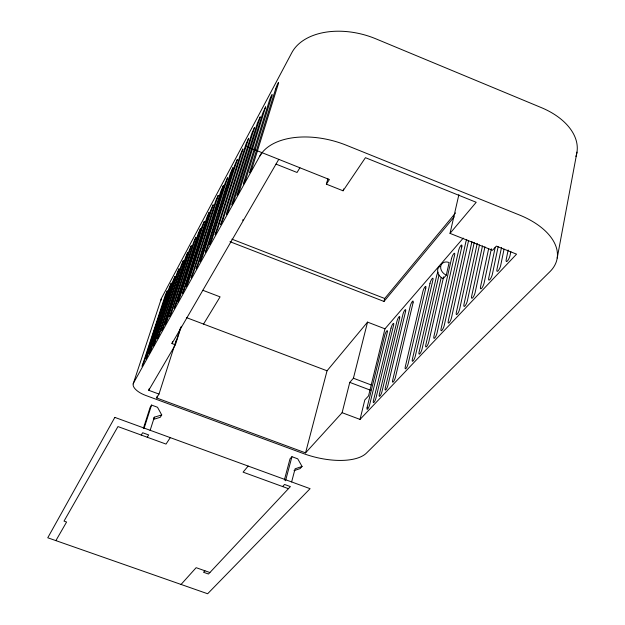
<?xml version="1.0" encoding="UTF-8"?>
<svg xmlns="http://www.w3.org/2000/svg" width="625" height="625" viewBox="0 0 625 625"><rect width="100%" height="100%" fill="white"/><g stroke="black" fill="none" stroke-linecap="round" stroke-linejoin="round"><path stroke-width="0.94" d="M557.203 258.062L576.977 152.109M508.18 249.969L506.227 259.438A4.453 1.211 -67.2 0 0 507.414 260.992A4.453 1.211 -67.2 0 0 510.07 255.352L510.844 251.555M504.07 249.102L500.711 265.305A4.391 1.18 -67.3 0 1 498.094 270.859A4.391 1.18 -67.3 0 1 496.969 269.289L501.516 247.438M495.164 247.523L488.734 278.039A4.336 1.156 -67.5 0 0 489.82 279.633A4.336 1.156 -67.5 0 0 492.391 274.148L498.141 246.719M491.375 248.758L484.125 282.938A4.281 1.133 -67.6 0 1 481.594 288.352A4.281 1.133 -67.6 0 1 480.547 286.742L488.609 248.891M482.5 245.891L471.656 296.203A4.227 1.102 -67.8 0 0 472.648 297.82A4.227 1.102 -67.8 0 0 475.141 292.492L484.953 246.773M477.258 243.359L463.969 304.367A4.18 1.086 -67.9 0 0 464.93 306A4.18 1.086 -67.9 0 0 467.391 300.734L479.477 244.969M474.227 242.492L459.672 308.938A4.133 1.062 -68 0 1 457.25 314.133A4.133 1.062 -68 0 1 456.336 312.492L471.938 241.539M468.609 240.422L451.523 317.602A4.078 1.039 -68.2 0 1 449.141 322.727A4.078 1.039 -68.2 0 1 448.266 321.07L465.781 242.25A3.984 0.969 -67.4 0 1 466.75 239.453M446.289 275.141L449.148 262.516A7.727 6.227 40.1 0 0 440.719 266.055C440.07 269.977 442.781 273.633 446.289 275.141L443.211 278.625C439.719 277.125 437.023 273.484 437.672 269.57A7.688 6.211 40.1 0 1 439.992 266.32M441.211 277.477L425.805 344.953A3.938 0.969 -68.5 0 0 426.57 346.641A3.938 0.969 -68.5 0 0 428.852 341.711L443.617 276.828M439.008 275.094L422.07 348.922A3.898 0.953 -68.6 0 1 419.812 353.797A3.898 0.953 -68.6 0 1 419.078 352.109L436.672 275.688A3.805 0.898 -67.9 0 1 438.031 272.148M157.234 396.109L156.641 397.969L305.555 452.875L342.117 412.703L360.023 419.414L516.562 254.156L496.359 246.102L492.531 250.297L450.023 233.375L458.883 194.672M360.023 419.414L364.805 399.953L368.555 395.906L384.969 328.82L463.234 238.117M229.969 241.688L383.992 301.445L384.719 298.492L455.555 212.93M342.117 412.703L349.773 382.375L353.422 378.234L367.547 322.109L384.969 328.82M305.555 452.875L327.047 370.789L367.547 322.109M291.633 481.914L295.094 468.797L302.062 466.469L297.727 458.828L291.938 456.703L290 458.875L284.344 480.094M285.531 480.766L291.938 456.703M327.883 178.773L326.367 184.156L343.062 190.797L343.578 188.922M156.641 397.969L158.992 394.078L176.094 340.57M176.625 339.906L180.469 327.875M158.992 394.078L148.742 390.289L175.375 344.82L181.289 326.305M150.094 430.5L154.344 417.195L161.727 414.945L157.508 407.266L151.547 405.07L150.102 407.461L143.312 428.617M144.148 428.133L151.547 405.07M175.375 344.82L171.969 343.547L172.562 341.695M148.742 390.289L149.344 388.445M133.188 383.914L161.18 299.086M176.023 341.633L176.344 340.742M175.344 343.297L175.68 342.5M261.75 152.562L133.539 382.992A17.109 7.5 17.8 0 0 145.727 395.445L303.25 453.5A51.484 22.672 14.6 0 0 366.516 453.031L549.914 271.68A67.781 38.336 10.6 0 0 519.391 214.984L346.25 145.203A68.344 40.117 15.6 0 0 262.93 151.641L259.766 156.133M55.883 540.617L66.594 522.023L64.016 521.117L117.945 426.57L166.008 444.078L170.297 437.641M171.969 343.547L278.766 159.352M203.547 324.078L220.086 296.867L202.867 290.297M299.906 167.781L297.047 172.477L276.008 164.109M141.242 435.055L142.664 432.742L148.68 434.938L147.234 437.242M153.375 418.766L154.344 417.195M161.727 414.945L160.242 417.305L153.805 419.273M326.367 184.156L329.383 179.531L246.914 146.648M343.062 190.797L365.438 157.688L476.203 202.281L450.023 233.375M383.992 301.445L454.211 216.852M248.148 466.062L243.086 472.156L288.445 488.68M181.055 584.445L196.141 567.68L209.906 572.531M204.906 570.766L203.523 572.273L208.508 574.023L290.398 486.594L284.547 484.461L282.617 486.555M302.062 466.469L300.086 468.602L294.008 470.641M353.422 378.234L371.227 384.969M186.406 317.594L327.047 370.789M349.773 382.375L370.734 390.297M231.875 239.141L384.719 298.492M161.078 300.172A16.594 8.148 18.1 0 1 161.555 298.086L291.82 52.695A65.602 42.695 15.5 0 1 375.773 38.789L541.312 107.609A65.133 40.844 9.5 0 1 575.906 156.469M242.992 219.648A4.273 0.445 -68.9 0 1 242.641 220.297M265.594 106.922L239.914 189.297A4.391 0.414 -68.9 0 1 237.609 194.961A4.391 0.414 -68.9 0 1 237.484 193.68L262.758 113.18L265.594 106.922M260.195 116.93L234.625 198.703A4.336 0.406 -68.9 0 1 232.352 204.289A4.336 0.406 -68.9 0 1 232.25 202.984L257.406 123.086L260.195 116.93M254.508 127.469L229.062 208.602A4.281 0.398 -69 0 1 226.82 214.109A4.281 0.398 -69 0 1 226.742 212.781L251.773 133.523L254.508 127.469M248.617 138.328L223.297 218.766L220.672 224.758L245.93 144.266L248.617 138.328M242.883 149.07L217.688 228.883L215.109 234.773L240.25 154.914L242.883 149.07M237.281 159.57L212.219 238.758L209.68 244.555L234.695 165.312L237.281 159.57M232.898 167.797L207.93 246.484L205.43 252.203L230.344 173.453L232.898 167.797M227.523 177.859L202.688 255.945L200.227 261.57L225.023 183.43L227.523 177.859M223.312 185.758L198.578 263.352L196.156 268.906L220.844 191.242L223.312 185.758M218.164 195.422L193.547 272.414L191.164 277.891L215.734 200.82L218.164 195.422M213.117 204.875L188.633 281.273L186.289 286.664L210.734 210.188L213.117 204.875M209.164 212.281L184.789 288.219L182.469 293.547L206.813 217.531L209.164 212.281M204.32 221.367L180.07 296.727L177.789 301.977L202.008 226.531L204.32 221.367M200.516 228.5L176.367 303.398L174.117 308.586L198.234 233.594L200.516 228.5M195.852 237.234L171.836 311.57L169.625 316.68L193.609 242.258L195.852 237.234M191.289 245.789L167.406 319.562L165.219 324.602L189.086 250.734L191.289 245.789M187.711 252.508L163.922 325.836L161.766 330.82L185.531 257.391L187.711 252.508M183.312 260.75L159.656 333.531L157.539 338.445L181.172 265.555L183.312 260.75M179.008 268.82L155.484 341.062L153.391 345.906L176.898 273.555L179.008 268.82M174.969 276.539L151.555 348.312L149.492 353.094L172.891 281.219L174.969 276.539M171.242 283.148L147.977 354.352L145.938 359.07L169.195 287.758L171.242 283.148M167.25 290.922L144.078 361.68L142.078 366.336L165.227 295.469L167.25 290.922M367.156 407.305L367.008 408.055A3.586 0.805 -69.3 0 0 367.672 409.039A3.586 0.805 -69.3 0 0 369.461 405.453L387.273 332.438A3.5 0.766 -68.7 0 0 386.711 330.977A3.5 0.766 -68.7 0 0 384.727 335.359L367.156 407.305M461.805 246.82L444.273 325.312A4.031 1.016 -68.3 0 1 441.922 330.375A4.031 1.016 -68.3 0 1 441.078 328.711L458.617 250.477A3.945 0.953 -67.6 0 1 460.922 245.477A3.945 0.953 -67.6 0 1 461.805 246.82M451.492 258.664L433.93 336.312A3.992 0.992 -68.4 0 0 434.734 337.992A3.992 0.992 -68.4 0 0 437.055 332.992L454.609 255.078A3.898 0.93 -67.7 0 0 453.758 253.727A3.898 0.93 -67.7 0 0 451.492 258.664M429.984 283.375L412.375 359.227A3.859 0.93 -68.7 0 0 413.086 360.93A3.859 0.93 -68.7 0 0 415.305 356.109L432.914 280.008A3.766 0.875 -68 0 0 432.164 278.617A3.766 0.875 -68 0 0 429.984 283.375M425.766 288.211L408.156 363.711A3.812 0.914 -68.8 0 1 405.969 368.469A3.812 0.914 -68.8 0 1 405.289 366.766L422.906 291.508A3.727 0.859 -68.1 0 1 425.047 286.805A3.727 0.859 -68.1 0 1 425.766 288.211M413.047 302.828L395.43 377.242A3.734 0.875 -69 0 1 393.297 381.891A3.734 0.875 -69 0 1 392.68 380.172L410.289 306A3.648 0.828 -68.3 0 1 412.383 301.406A3.648 0.828 -68.3 0 1 413.047 302.828M405.57 311.414L387.969 385.188A3.688 0.859 -69.1 0 1 385.867 389.773A3.688 0.859 -69.1 0 1 385.273 388.047L402.883 314.508A3.602 0.812 -68.4 0 1 404.938 309.977A3.602 0.812 -68.4 0 1 405.57 311.414M399.578 318.297L381.984 391.547A3.656 0.844 -69.2 0 1 379.906 396.086A3.656 0.844 -69.2 0 1 379.344 394.352L396.938 321.336A3.57 0.797 -68.5 0 1 398.977 316.852A3.57 0.797 -68.5 0 1 399.578 318.297M391.008 328.148L373.43 400.648A3.617 0.828 -69.2 0 0 373.969 402.375A3.617 0.828 -69.2 0 0 376.016 397.891L393.602 325.164A3.531 0.781 -68.6 0 0 393.023 323.711A3.531 0.781 -68.6 0 0 391.008 328.148M271.812 96.219L246.359 177.664A4.453 0.43 -68.8 0 1 244.016 183.414A4.453 0.43 -68.8 0 1 243.867 182.156L269.266 100.977A4.352 0.398 -68.6 0 1 271.562 95.32A4.352 0.398 -68.6 0 1 271.812 96.219M275.602 89.07L250.086 170.898A4.516 0.438 -68.8 0 0 250.266 172.125A4.516 0.438 -68.8 0 0 252.641 166.289L278.211 84.195A4.414 0.406 -68.5 0 0 277.938 83.328A4.414 0.406 -68.5 0 0 275.602 89.07M114.836 417.391L47.758 537.773L207.641 593.75L310.094 488.68L114.836 417.391"/></g></svg>
